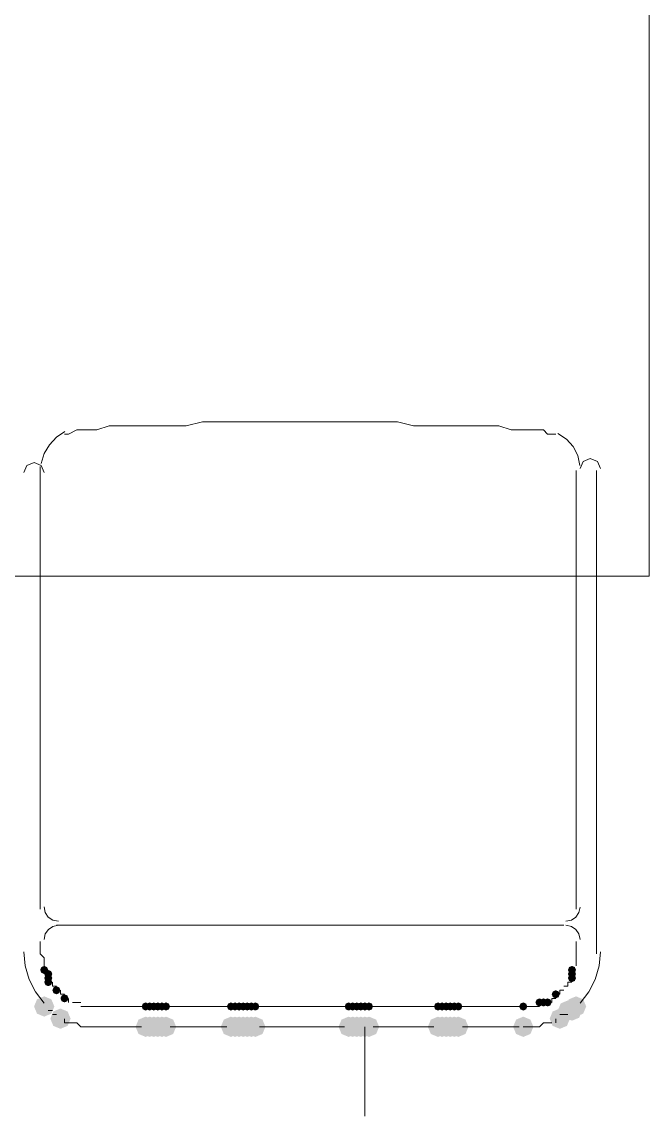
# Model space of a CAD drawing. Extents: x 185064 to 343242, y -369192 to -264966.
# Drawn here: x 233750 to 234238, y -303056 to -302205 of the extents above; entities that cross this region are included whole.
import ezdxf

# ---------------------------------------------------------------- set-up
doc = ezdxf.new("R2010")
doc.units = 0

# ---------------------------------------------------------------- blocks, each defined once
blk = doc.blocks.new('12222')
h = blk.add_hatch(color=3)
h.dxf.hatch_style = 2
h.paths.add_polyline_path([(236882.2, -305849.71), (236879.89, -305855.28), (236874.31, -305857.6), (236868.73, -305855.28), (236866.42, -305849.71), (236868.73, -305844.13), (236874.31, -305841.81), (236879.89, -305844.13)])
h = blk.add_hatch(color=3)
h.dxf.hatch_style = 2
h.paths.add_polyline_path([(236849.05, -305852.86), (236848.12, -305855.09), (236845.89, -305856.02), (236843.66, -305855.09), (236842.73, -305852.86), (236843.66, -305850.63), (236845.89, -305849.71), (236848.12, -305850.63)])
h = blk.add_hatch(color=3)
h.dxf.hatch_style = 2
h.paths.add_polyline_path([(236852.2, -305852.86), (236851.28, -305855.09), (236849.05, -305856.02), (236846.82, -305855.09), (236845.89, -305852.86), (236846.82, -305850.63), (236849.05, -305849.71), (236851.28, -305850.63)])
h = blk.add_hatch(color=3)
h.dxf.hatch_style = 2
h.paths.add_polyline_path([(236855.36, -305852.86), (236854.43, -305855.09), (236852.2, -305856.02), (236849.97, -305855.09), (236849.05, -305852.86), (236849.97, -305850.63), (236852.2, -305849.71), (236854.43, -305850.63)])
h = blk.add_hatch(color=3)
h.dxf.hatch_style = 2
h.paths.add_polyline_path([(236885.36, -305852.86), (236883.04, -305858.44), (236877.47, -305860.76), (236871.89, -305858.44), (236869.57, -305852.86), (236871.89, -305847.29), (236877.47, -305844.97), (236883.04, -305847.29)])
h = blk.add_hatch(color=3)
h.dxf.hatch_style = 2
h.paths.add_polyline_path([(236885.36, -305856.02), (236883.04, -305861.6), (236877.47, -305863.92), (236871.89, -305861.6), (236869.57, -305856.02), (236871.89, -305850.45), (236877.47, -305848.13), (236883.04, -305850.45)])
h = blk.add_hatch(color=3)
h.dxf.hatch_style = 2
h.paths.add_polyline_path([(236891.68, -305862.34), (236889.36, -305867.91), (236883.78, -305870.23), (236878.21, -305867.91), (236875.89, -305862.34), (236878.21, -305856.76), (236883.78, -305854.44), (236889.36, -305856.76)])
h = blk.add_hatch(color=3)
h.dxf.hatch_style = 2
h.paths.add_polyline_path([(236867.99, -305865.5), (236867.07, -305867.73), (236864.84, -305868.65), (236862.61, -305867.73), (236861.68, -305865.5), (236862.61, -305863.27), (236864.84, -305862.34), (236867.07, -305863.27)])
h = blk.add_hatch(color=3)
h.dxf.hatch_style = 2
h.paths.add_polyline_path([(236874.31, -305871.81), (236873.38, -305874.04), (236871.15, -305874.97), (236868.92, -305874.04), (236867.99, -305871.81), (236868.92, -305869.58), (236871.15, -305868.65), (236873.38, -305869.58)])
h = blk.add_hatch(color=3)
h.dxf.hatch_style = 2
h.paths.add_polyline_path([(236874.31, -305874.97), (236873.38, -305877.2), (236871.15, -305878.13), (236868.92, -305877.2), (236867.99, -305874.97), (236868.92, -305872.74), (236871.15, -305871.81), (236873.38, -305872.74)])
h = blk.add_hatch(color=3)
h.dxf.hatch_style = 2
h.paths.add_polyline_path([(236874.31, -305878.13), (236873.38, -305880.36), (236871.15, -305881.29), (236868.92, -305880.36), (236867.99, -305878.13), (236868.92, -305875.9), (236871.15, -305874.97), (236873.38, -305875.9)])
h = blk.add_hatch(color=3)
h.dxf.hatch_style = 2
h.paths.add_polyline_path([(236897.99, -305890.76), (236895.67, -305896.33), (236890.1, -305898.65), (236884.52, -305896.33), (236882.2, -305890.76), (236884.52, -305885.18), (236890.1, -305882.86), (236895.67, -305885.18)])
h = blk.add_hatch(color=3)
h.dxf.hatch_style = 2
h.paths.add_polyline_path([(236877.47, -305890.76), (236876.54, -305892.99), (236874.31, -305893.92), (236872.08, -305892.99), (236871.15, -305890.76), (236872.08, -305888.53), (236874.31, -305887.6), (236876.54, -305888.53)])
h = blk.add_hatch(color=3)
h.dxf.hatch_style = 2
h.paths.add_polyline_path([(236897.99, -305941.29), (236895.67, -305946.86), (236890.1, -305949.18), (236884.52, -305946.86), (236882.2, -305941.29), (236884.52, -305935.71), (236890.1, -305933.39), (236895.67, -305935.71)])
h = blk.add_hatch(color=3)
h.dxf.hatch_style = 2
h.paths.add_polyline_path([(236877.47, -305941.29), (236876.54, -305943.52), (236874.31, -305944.44), (236872.08, -305943.52), (236871.15, -305941.29), (236872.08, -305939.05), (236874.31, -305938.13), (236876.54, -305939.05)])
h = blk.add_hatch(color=3)
h.dxf.hatch_style = 2
h.paths.add_polyline_path([(236877.47, -305944.44), (236876.54, -305946.67), (236874.31, -305947.6), (236872.08, -305946.67), (236871.15, -305944.44), (236872.08, -305942.21), (236874.31, -305941.29), (236876.54, -305942.21)])
h = blk.add_hatch(color=3)
h.dxf.hatch_style = 2
h.paths.add_polyline_path([(236877.47, -305947.6), (236876.54, -305949.83), (236874.31, -305950.76), (236872.08, -305949.83), (236871.15, -305947.6), (236872.08, -305945.37), (236874.31, -305944.44), (236876.54, -305945.37)])
h = blk.add_hatch(color=3)
h.dxf.hatch_style = 2
h.paths.add_polyline_path([(236897.99, -305944.44), (236895.67, -305950.02), (236890.1, -305952.34), (236884.52, -305950.02), (236882.2, -305944.44), (236884.52, -305938.87), (236890.1, -305936.55), (236895.67, -305938.87)])
h = blk.add_hatch(color=3)
h.dxf.hatch_style = 2
h.paths.add_polyline_path([(236897.99, -305947.6), (236895.67, -305953.18), (236890.1, -305955.5), (236884.52, -305953.18), (236882.2, -305947.6), (236884.52, -305942.03), (236890.1, -305939.71), (236895.67, -305942.03)])
h = blk.add_hatch(color=3)
h.dxf.hatch_style = 2
h.paths.add_polyline_path([(236897.99, -305950.76), (236895.67, -305956.33), (236890.1, -305958.65), (236884.52, -305956.33), (236882.2, -305950.76), (236884.52, -305945.18), (236890.1, -305942.86), (236895.67, -305945.18)])
h = blk.add_hatch(color=3)
h.dxf.hatch_style = 2
h.paths.add_polyline_path([(236877.47, -305950.76), (236876.54, -305952.99), (236874.31, -305953.92), (236872.08, -305952.99), (236871.15, -305950.76), (236872.08, -305948.53), (236874.31, -305947.6), (236876.54, -305948.53)])
h = blk.add_hatch(color=3)
h.dxf.hatch_style = 2
h.paths.add_polyline_path([(236877.47, -305953.92), (236876.54, -305956.15), (236874.31, -305957.07), (236872.08, -305956.15), (236871.15, -305953.92), (236872.08, -305951.69), (236874.31, -305950.76), (236876.54, -305951.69)])
h = blk.add_hatch(color=3)
h.dxf.hatch_style = 2
h.paths.add_polyline_path([(236897.99, -305953.92), (236895.67, -305959.49), (236890.1, -305961.81), (236884.52, -305959.49), (236882.2, -305953.92), (236884.52, -305948.34), (236890.1, -305946.02), (236895.67, -305948.34)])
h = blk.add_hatch(color=3)
h.dxf.hatch_style = 2
h.paths.add_polyline_path([(236897.99, -305957.07), (236895.67, -305962.65), (236890.1, -305964.97), (236884.52, -305962.65), (236882.2, -305957.07), (236884.52, -305951.5), (236890.1, -305949.18), (236895.67, -305951.5)])
h = blk.add_hatch(color=3)
h.dxf.hatch_style = 2
h.paths.add_polyline_path([(236877.47, -305957.07), (236876.54, -305959.3), (236874.31, -305960.23), (236872.08, -305959.3), (236871.15, -305957.07), (236872.08, -305954.84), (236874.31, -305953.92), (236876.54, -305954.84)])
h = blk.add_hatch(color=3)
h.dxf.hatch_style = 2
h.paths.add_polyline_path([(236897.99, -306010.76), (236895.67, -306016.33), (236890.1, -306018.65), (236884.52, -306016.33), (236882.2, -306010.76), (236884.52, -306005.18), (236890.1, -306002.86), (236895.67, -306005.18)])
h = blk.add_hatch(color=3)
h.dxf.hatch_style = 2
h.paths.add_polyline_path([(236877.47, -306010.76), (236876.54, -306012.99), (236874.31, -306013.92), (236872.08, -306012.99), (236871.15, -306010.76), (236872.08, -306008.53), (236874.31, -306007.6), (236876.54, -306008.53)])
h = blk.add_hatch(color=3)
h.dxf.hatch_style = 2
h.paths.add_polyline_path([(236877.47, -306013.92), (236876.54, -306016.15), (236874.31, -306017.07), (236872.08, -306016.15), (236871.15, -306013.92), (236872.08, -306011.69), (236874.31, -306010.76), (236876.54, -306011.69)])
h = blk.add_hatch(color=3)
h.dxf.hatch_style = 2
h.paths.add_polyline_path([(236897.99, -306013.92), (236895.67, -306019.49), (236890.1, -306021.81), (236884.52, -306019.49), (236882.2, -306013.92), (236884.52, -306008.34), (236890.1, -306006.02), (236895.67, -306008.34)])
h = blk.add_hatch(color=3)
h.dxf.hatch_style = 2
h.paths.add_polyline_path([(236897.99, -306017.07), (236895.67, -306022.65), (236890.1, -306024.97), (236884.52, -306022.65), (236882.2, -306017.07), (236884.52, -306011.5), (236890.1, -306009.18), (236895.67, -306011.5)])
h = blk.add_hatch(color=3)
h.dxf.hatch_style = 2
h.paths.add_polyline_path([(236897.99, -306020.23), (236895.67, -306025.81), (236890.1, -306028.13), (236884.52, -306025.81), (236882.2, -306020.23), (236884.52, -306014.66), (236890.1, -306012.34), (236895.67, -306014.66)])
h = blk.add_hatch(color=3)
h.dxf.hatch_style = 2
h.paths.add_polyline_path([(236877.47, -306017.07), (236876.54, -306019.3), (236874.31, -306020.23), (236872.08, -306019.3), (236871.15, -306017.07), (236872.08, -306014.84), (236874.31, -306013.92), (236876.54, -306014.84)])
h = blk.add_hatch(color=3)
h.dxf.hatch_style = 2
h.paths.add_polyline_path([(236877.47, -306020.23), (236876.54, -306022.46), (236874.31, -306023.39), (236872.08, -306022.46), (236871.15, -306020.23), (236872.08, -306018), (236874.31, -306017.07), (236876.54, -306018)])
h = blk.add_hatch(color=3)
h.dxf.hatch_style = 2
h.paths.add_polyline_path([(236877.47, -306023.39), (236876.54, -306025.62), (236874.31, -306026.55), (236872.08, -306025.62), (236871.15, -306023.39), (236872.08, -306021.16), (236874.31, -306020.23), (236876.54, -306021.16)])
h = blk.add_hatch(color=3)
h.dxf.hatch_style = 2
h.paths.add_polyline_path([(236897.99, -306023.39), (236895.67, -306028.97), (236890.1, -306031.29), (236884.52, -306028.97), (236882.2, -306023.39), (236884.52, -306017.81), (236890.1, -306015.5), (236895.67, -306017.81)])
h = blk.add_hatch(color=3)
h.dxf.hatch_style = 2
h.paths.add_polyline_path([(236897.99, -306026.55), (236895.67, -306032.12), (236890.1, -306034.44), (236884.52, -306032.12), (236882.2, -306026.55), (236884.52, -306020.97), (236890.1, -306018.65), (236895.67, -306020.97)])
h = blk.add_hatch(color=3)
h.dxf.hatch_style = 2
h.paths.add_polyline_path([(236877.47, -306026.55), (236876.54, -306028.78), (236874.31, -306029.71), (236872.08, -306028.78), (236871.15, -306026.55), (236872.08, -306024.32), (236874.31, -306023.39), (236876.54, -306024.32)])
h = blk.add_hatch(color=3)
h.dxf.hatch_style = 2
h.paths.add_polyline_path([(236877.47, -306099.18), (236876.54, -306101.41), (236874.31, -306102.34), (236872.08, -306101.41), (236871.15, -306099.18), (236872.08, -306096.95), (236874.31, -306096.02), (236876.54, -306096.95)])
h = blk.add_hatch(color=3)
h.dxf.hatch_style = 2
h.paths.add_polyline_path([(236897.99, -306099.18), (236895.67, -306104.76), (236890.1, -306107.07), (236884.52, -306104.76), (236882.2, -306099.18), (236884.52, -306093.6), (236890.1, -306091.29), (236895.67, -306093.6)])
h = blk.add_hatch(color=3)
h.dxf.hatch_style = 2
h.paths.add_polyline_path([(236897.99, -306102.34), (236895.67, -306107.91), (236890.1, -306110.23), (236884.52, -306107.91), (236882.2, -306102.34), (236884.52, -306096.76), (236890.1, -306094.44), (236895.67, -306096.76)])
h = blk.add_hatch(color=3)
h.dxf.hatch_style = 2
h.paths.add_polyline_path([(236897.99, -306105.5), (236895.67, -306111.07), (236890.1, -306113.39), (236884.52, -306111.07), (236882.2, -306105.5), (236884.52, -306099.92), (236890.1, -306097.6), (236895.67, -306099.92)])
h = blk.add_hatch(color=3)
h.dxf.hatch_style = 2
h.paths.add_polyline_path([(236877.47, -306102.34), (236876.54, -306104.57), (236874.31, -306105.5), (236872.08, -306104.57), (236871.15, -306102.34), (236872.08, -306100.11), (236874.31, -306099.18), (236876.54, -306100.11)])
h = blk.add_hatch(color=3)
h.dxf.hatch_style = 2
h.paths.add_polyline_path([(236877.47, -306105.5), (236876.54, -306107.73), (236874.31, -306108.65), (236872.08, -306107.73), (236871.15, -306105.5), (236872.08, -306103.27), (236874.31, -306102.34), (236876.54, -306103.27)])
h = blk.add_hatch(color=3)
h.dxf.hatch_style = 2
h.paths.add_polyline_path([(236877.47, -306108.65), (236876.54, -306110.88), (236874.31, -306111.81), (236872.08, -306110.88), (236871.15, -306108.65), (236872.08, -306106.42), (236874.31, -306105.5), (236876.54, -306106.42)])
h = blk.add_hatch(color=3)
h.dxf.hatch_style = 2
h.paths.add_polyline_path([(236897.99, -306108.65), (236895.67, -306114.23), (236890.1, -306116.55), (236884.52, -306114.23), (236882.2, -306108.65), (236884.52, -306103.08), (236890.1, -306100.76), (236895.67, -306103.08)])
h = blk.add_hatch(color=3)
h.dxf.hatch_style = 2
h.paths.add_polyline_path([(236897.99, -306111.81), (236895.67, -306117.39), (236890.1, -306119.71), (236884.52, -306117.39), (236882.2, -306111.81), (236884.52, -306106.24), (236890.1, -306103.92), (236895.67, -306106.24)])
h = blk.add_hatch(color=3)
h.dxf.hatch_style = 2
h.paths.add_polyline_path([(236877.47, -306111.81), (236876.54, -306114.04), (236874.31, -306114.97), (236872.08, -306114.04), (236871.15, -306111.81), (236872.08, -306109.58), (236874.31, -306108.65), (236876.54, -306109.58)])
h = blk.add_hatch(color=3)
h.dxf.hatch_style = 2
h.paths.add_polyline_path([(236877.47, -306114.97), (236876.54, -306117.2), (236874.31, -306118.13), (236872.08, -306117.2), (236871.15, -306114.97), (236872.08, -306112.74), (236874.31, -306111.81), (236876.54, -306112.74)])
h = blk.add_hatch(color=3)
h.dxf.hatch_style = 2
h.paths.add_polyline_path([(236877.47, -306118.13), (236876.54, -306120.36), (236874.31, -306121.29), (236872.08, -306120.36), (236871.15, -306118.13), (236872.08, -306115.9), (236874.31, -306114.97), (236876.54, -306115.9)])
h = blk.add_hatch(color=3)
h.dxf.hatch_style = 2
h.paths.add_polyline_path([(236897.99, -306114.97), (236895.67, -306120.54), (236890.1, -306122.86), (236884.52, -306120.54), (236882.2, -306114.97), (236884.52, -306109.39), (236890.1, -306107.07), (236895.67, -306109.39)])
h = blk.add_hatch(color=3)
h.dxf.hatch_style = 2
h.paths.add_polyline_path([(236897.99, -306118.13), (236895.67, -306123.7), (236890.1, -306126.02), (236884.52, -306123.7), (236882.2, -306118.13), (236884.52, -306112.55), (236890.1, -306110.23), (236895.67, -306112.55)])
h = blk.add_hatch(color=3)
h.dxf.hatch_style = 2
h.paths.add_polyline_path([(236877.47, -306168.65), (236876.54, -306170.88), (236874.31, -306171.81), (236872.08, -306170.88), (236871.15, -306168.65), (236872.08, -306166.42), (236874.31, -306165.5), (236876.54, -306166.42)])
h = blk.add_hatch(color=3)
h.dxf.hatch_style = 2
h.paths.add_polyline_path([(236897.99, -306168.65), (236895.67, -306174.23), (236890.1, -306176.55), (236884.52, -306174.23), (236882.2, -306168.65), (236884.52, -306163.08), (236890.1, -306160.76), (236895.67, -306163.08)])
h = blk.add_hatch(color=3)
h.dxf.hatch_style = 2
h.paths.add_polyline_path([(236897.99, -306171.81), (236895.67, -306177.39), (236890.1, -306179.71), (236884.52, -306177.39), (236882.2, -306171.81), (236884.52, -306166.24), (236890.1, -306163.92), (236895.67, -306166.24)])
h = blk.add_hatch(color=3)
h.dxf.hatch_style = 2
h.paths.add_polyline_path([(236877.47, -306171.81), (236876.54, -306174.04), (236874.31, -306174.97), (236872.08, -306174.04), (236871.15, -306171.81), (236872.08, -306169.58), (236874.31, -306168.65), (236876.54, -306169.58)])
h = blk.add_hatch(color=3)
h.dxf.hatch_style = 2
h.paths.add_polyline_path([(236877.47, -306174.97), (236876.54, -306177.2), (236874.31, -306178.13), (236872.08, -306177.2), (236871.15, -306174.97), (236872.08, -306172.74), (236874.31, -306171.81), (236876.54, -306172.74)])
h = blk.add_hatch(color=3)
h.dxf.hatch_style = 2
h.paths.add_polyline_path([(236897.99, -306174.97), (236895.67, -306180.54), (236890.1, -306182.86), (236884.52, -306180.54), (236882.2, -306174.97), (236884.52, -306169.39), (236890.1, -306167.07), (236895.67, -306169.39)])
h = blk.add_hatch(color=3)
h.dxf.hatch_style = 2
h.paths.add_polyline_path([(236897.99, -306178.13), (236895.67, -306183.7), (236890.1, -306186.02), (236884.52, -306183.7), (236882.2, -306178.13), (236884.52, -306172.55), (236890.1, -306170.23), (236895.67, -306172.55)])
h = blk.add_hatch(color=3)
h.dxf.hatch_style = 2
h.paths.add_polyline_path([(236897.99, -306181.29), (236895.67, -306186.86), (236890.1, -306189.18), (236884.52, -306186.86), (236882.2, -306181.29), (236884.52, -306175.71), (236890.1, -306173.39), (236895.67, -306175.71)])
h = blk.add_hatch(color=3)
h.dxf.hatch_style = 2
h.paths.add_polyline_path([(236877.47, -306178.13), (236876.54, -306180.36), (236874.31, -306181.29), (236872.08, -306180.36), (236871.15, -306178.13), (236872.08, -306175.9), (236874.31, -306174.97), (236876.54, -306175.9)])
h = blk.add_hatch(color=3)
h.dxf.hatch_style = 2
h.paths.add_polyline_path([(236877.47, -306181.29), (236876.54, -306183.52), (236874.31, -306184.44), (236872.08, -306183.52), (236871.15, -306181.29), (236872.08, -306179.05), (236874.31, -306178.13), (236876.54, -306179.05)])
h = blk.add_hatch(color=3)
h.dxf.hatch_style = 2
h.paths.add_polyline_path([(236877.47, -306184.44), (236876.54, -306186.67), (236874.31, -306187.6), (236872.08, -306186.67), (236871.15, -306184.44), (236872.08, -306182.21), (236874.31, -306181.29), (236876.54, -306182.21)])
h = blk.add_hatch(color=3)
h.dxf.hatch_style = 2
h.paths.add_polyline_path([(236897.99, -306184.44), (236895.67, -306190.02), (236890.1, -306192.34), (236884.52, -306190.02), (236882.2, -306184.44), (236884.52, -306178.87), (236890.1, -306176.55), (236895.67, -306178.87)])
h = blk.add_hatch(color=3)
h.dxf.hatch_style = 2
h.paths.add_polyline_path([(236864.84, -306253.92), (236863.91, -306256.15), (236861.68, -306257.07), (236859.45, -306256.15), (236858.52, -306253.92), (236859.45, -306251.69), (236861.68, -306250.76), (236863.91, -306251.69)])
h = blk.add_hatch(color=3)
h.dxf.hatch_style = 2
h.paths.add_polyline_path([(236871.15, -306247.6), (236870.22, -306249.83), (236867.99, -306250.76), (236865.76, -306249.83), (236864.84, -306247.6), (236865.76, -306245.37), (236867.99, -306244.44), (236870.22, -306245.37)])
h = blk.add_hatch(color=3)
h.dxf.hatch_style = 2
h.paths.add_polyline_path([(236891.68, -306250.76), (236889.36, -306256.33), (236883.78, -306258.65), (236878.21, -306256.33), (236875.89, -306250.76), (236878.21, -306245.18), (236883.78, -306242.86), (236889.36, -306245.18)])
h = blk.add_hatch(color=3)
h.dxf.hatch_style = 2
h.paths.add_polyline_path([(236852.2, -306260.23), (236851.28, -306262.46), (236849.05, -306263.39), (236846.82, -306262.46), (236845.89, -306260.23), (236846.82, -306258), (236849.05, -306257.07), (236851.28, -306258)])
h = blk.add_hatch(color=3)
h.dxf.hatch_style = 2
h.paths.add_polyline_path([(236855.36, -306260.23), (236854.43, -306262.46), (236852.2, -306263.39), (236849.97, -306262.46), (236849.05, -306260.23), (236849.97, -306258), (236852.2, -306257.07), (236854.43, -306258)])
h = blk.add_hatch(color=3)
h.dxf.hatch_style = 2
h.paths.add_polyline_path([(236858.52, -306260.23), (236857.59, -306262.46), (236855.36, -306263.39), (236853.13, -306262.46), (236852.2, -306260.23), (236853.13, -306258), (236855.36, -306257.07), (236857.59, -306258)])
h = blk.add_hatch(color=3)
h.dxf.hatch_style = 2
h.paths.add_polyline_path([(236882.2, -306263.39), (236879.89, -306268.97), (236874.31, -306271.29), (236868.73, -306268.97), (236866.42, -306263.39), (236868.73, -306257.81), (236874.31, -306255.5), (236879.89, -306257.81)])
h = blk.add_hatch(color=3)
h.dxf.hatch_style = 2
h.paths.add_polyline_path([(236849.05, -306263.39), (236848.12, -306265.62), (236845.89, -306266.55), (236843.66, -306265.62), (236842.73, -306263.39), (236843.66, -306261.16), (236845.89, -306260.23), (236848.12, -306261.16)])
at = {"color": 3, "lineweight": 0}
blk.add_lwpolyline([(235633.26, -305792.86), (236539.57, -305792.86), (236539.57, -309010.76), (235633.26, -309010.76)], close=True, dxfattribs=at)
for points in [[(236455.89, -305830.76), (236450.31, -305833.07), (236447.99, -305838.65), (236450.31, -305844.24), (236455.89, -305846.55)], [(236833.26, -305833.92), (236457.47, -305833.92)], [(236871.69, -305846.61), (236862.96, -305839.84), (236853.2, -305834.87), (236842.68, -305831.8), (236831.68, -305830.76)], [(236453.48, -305846.65), (236445.7, -305848.33), (236438.75, -305851.93), (236432.96, -305857.2), (236428.68, -305863.9)], [(236798.52, -305849.71), (236457.47, -305849.71)], [(236807.99, -305857.6), (236807.13, -305853.3), (236804.76, -305849.79), (236801.24, -305847.42), (236796.94, -305846.55)], [(236822.2, -305846.55), (236817.9, -305847.42), (236814.39, -305849.79), (236812.02, -305853.3), (236811.15, -305857.6)], [(236833.26, -305849.71), (236823.78, -305849.71)], [(236842.73, -305849.71), (236839.57, -305849.71), (236836.42, -305849.71), (236833.26, -305849.71)], [(236811.15, -305859.18), (236811.15, -306058.13)], [(236858.52, -305859.18), (236858.52, -305856.02), (236855.36, -305856.02), (236855.36, -305852.86)], [(236864.84, -305862.34), (236861.68, -305862.34), (236861.68, -305859.18)], [(236880.63, -305862.34), (236880.63, -305859.18), (236880.63, -305856.02)], [(236429.05, -305865.5), (236429.05, -305868.65), (236429.05, -305871.81), (236425.89, -305874.97), (236425.89, -305878.13), (236425.89, -305884.44), (236425.89, -305893.92), (236425.89, -305900.23), (236422.73, -305909.71), (236422.73, -305919.18), (236422.73, -305928.65), (236422.73, -305938.13), (236422.73, -305950.76), (236422.73, -305963.39), (236422.73, -305976.02), (236419.57, -305988.65), (236419.57, -306001.29), (236419.57, -306017.07), (236419.57, -306029.71), (236419.57, -306042.34), (236419.57, -306058.13), (236419.57, -306070.76), (236419.57, -306086.55), (236419.57, -306099.18), (236419.57, -306111.81), (236419.57, -306127.6), (236419.57, -306140.23), (236422.73, -306152.86), (236422.73, -306165.5), (236422.73, -306174.97), (236422.73, -306187.6), (236422.73, -306197.07), (236422.73, -306206.55), (236422.73, -306212.86), (236425.89, -306222.34), (236425.89, -306228.65), (236425.89, -306234.97), (236425.89, -306238.13), (236429.05, -306244.44), (236429.05, -306247.6)], [(236871.15, -305868.65), (236867.99, -305868.65), (236867.99, -305865.5)], [(236886.94, -305865.5), (236883.78, -305865.5)], [(236890.1, -305890.76), (236890.1, -305887.6), (236890.1, -305884.44), (236890.1, -305881.29), (236890.1, -305878.13), (236886.94, -305874.97), (236886.94, -305871.81), (236886.94, -305868.65)], [(236874.31, -305890.76), (236874.31, -305887.6), (236874.31, -305884.44), (236874.31, -305881.29), (236874.31, -305878.13)], [(236874.31, -305893.92), (236874.31, -305897.07), (236874.31, -305900.23), (236874.31, -305903.39), (236874.31, -305906.55), (236874.31, -305909.71), (236874.31, -305912.86), (236874.31, -305916.02), (236874.31, -305919.18), (236874.31, -305922.34), (236874.31, -305925.5), (236874.31, -305928.65), (236874.31, -305931.81), (236874.31, -305934.97), (236874.31, -305938.13)], [(236890.1, -305893.92), (236890.1, -305897.07), (236890.1, -305900.23), (236890.1, -305903.39), (236890.1, -305906.55), (236890.1, -305909.71), (236890.1, -305912.86), (236890.1, -305916.02), (236890.1, -305919.18), (236890.1, -305922.34), (236890.1, -305925.5), (236890.1, -305928.65), (236890.1, -305931.81), (236890.1, -305934.97), (236890.1, -305938.13)], [(236874.31, -305960.23), (236874.31, -305963.39), (236874.31, -305966.55), (236874.31, -305969.71), (236874.31, -305972.86), (236874.31, -305976.02), (236874.31, -305979.18), (236874.31, -305982.34), (236874.31, -305985.5), (236874.31, -305988.65), (236874.31, -305991.81), (236874.31, -305994.97), (236874.31, -305998.13), (236874.31, -306001.29), (236874.31, -306004.44), (236874.31, -306007.6)], [(236890.1, -305960.23), (236890.1, -305963.39), (236890.1, -305966.55), (236890.1, -305969.71), (236890.1, -305972.86), (236890.1, -305976.02), (236890.1, -305979.18), (236890.1, -305982.34), (236890.1, -305985.5), (236890.1, -305988.65), (236890.1, -305991.81), (236890.1, -305994.97), (236890.1, -305998.13), (236890.1, -306001.29), (236890.1, -306004.44), (236890.1, -306007.6)], [(236959.57, -306013.92), (236890.1, -306013.92)], [(236874.31, -306029.71), (236874.31, -306032.86), (236874.31, -306036.02), (236874.31, -306039.18), (236874.31, -306042.34), (236874.31, -306045.5), (236874.31, -306048.65), (236874.31, -306051.81), (236874.31, -306054.97), (236874.31, -306058.13)], [(236890.1, -306029.71), (236890.1, -306032.86), (236890.1, -306036.02), (236890.1, -306039.18), (236890.1, -306042.34), (236890.1, -306045.5), (236890.1, -306048.65), (236890.1, -306051.81), (236890.1, -306054.97), (236890.1, -306058.13)], [(236811.15, -306253.92), (236811.15, -306058.13)], [(236874.31, -306096.02), (236874.31, -306092.86), (236874.31, -306089.71), (236874.31, -306086.55), (236874.31, -306083.39), (236874.31, -306080.23), (236874.31, -306077.07), (236874.31, -306073.92), (236874.31, -306070.76), (236874.31, -306067.6), (236874.31, -306064.44), (236874.31, -306061.29), (236874.31, -306058.13)], [(236890.1, -306096.02), (236890.1, -306092.86), (236890.1, -306089.71), (236890.1, -306086.55), (236890.1, -306083.39), (236890.1, -306080.23), (236890.1, -306077.07), (236890.1, -306073.92), (236890.1, -306070.76), (236890.1, -306067.6), (236890.1, -306064.44), (236890.1, -306061.29), (236890.1, -306058.13)], [(236874.31, -306165.5), (236874.31, -306162.34), (236874.31, -306159.18), (236874.31, -306156.02), (236874.31, -306152.86), (236874.31, -306149.71), (236874.31, -306146.55), (236874.31, -306143.39), (236874.31, -306140.23), (236874.31, -306137.07), (236874.31, -306133.92), (236874.31, -306130.76), (236874.31, -306127.6), (236874.31, -306124.44), (236874.31, -306121.29)], [(236890.1, -306165.5), (236890.1, -306162.34), (236890.1, -306159.18), (236890.1, -306156.02), (236890.1, -306152.86), (236890.1, -306149.71), (236890.1, -306146.55), (236890.1, -306143.39), (236890.1, -306140.23), (236890.1, -306137.07), (236890.1, -306133.92), (236890.1, -306130.76), (236890.1, -306127.6), (236890.1, -306124.44), (236890.1, -306121.29)], [(236874.31, -306222.34), (236874.31, -306219.18), (236874.31, -306216.02), (236874.31, -306212.86), (236874.31, -306209.71), (236874.31, -306206.55), (236874.31, -306203.39), (236874.31, -306200.23), (236874.31, -306197.07), (236874.31, -306193.92), (236874.31, -306190.76), (236874.31, -306187.6)], [(236890.1, -306222.34), (236890.1, -306219.18), (236890.1, -306216.02), (236890.1, -306212.86), (236890.1, -306209.71), (236890.1, -306206.55), (236890.1, -306203.39), (236890.1, -306200.23), (236890.1, -306197.07), (236890.1, -306193.92), (236890.1, -306190.76), (236890.1, -306187.6)], [(236874.31, -306234.97), (236874.31, -306231.81), (236874.31, -306228.65), (236874.31, -306225.5), (236874.31, -306222.34)], [(236883.78, -306247.6), (236886.94, -306247.6), (236886.94, -306244.44), (236886.94, -306241.29), (236886.94, -306238.13), (236890.1, -306234.97), (236890.1, -306231.81), (236890.1, -306228.65), (236890.1, -306225.5), (236890.1, -306222.34)], [(236871.15, -306241.29), (236871.15, -306238.13), (236871.15, -306234.97)], [(236426.99, -306247.3), (236431.54, -306253.95), (236437.37, -306259.37), (236444.24, -306263.39), (236451.92, -306265.84)], [(236861.68, -306250.76), (236864.84, -306250.76), (236864.84, -306247.6)], [(236867.99, -306244.44), (236871.15, -306244.44)], [(236796.85, -306263.39), (236801.1, -306262.58), (236804.72, -306260.19), (236807.14, -306256.59), (236807.99, -306252.34)], [(236811.15, -306252.34), (236812.02, -306256.64), (236814.39, -306260.15), (236817.9, -306262.52), (236822.2, -306263.39)], [(236855.36, -306257.07), (236858.52, -306257.07), (236858.52, -306253.92)], [(236877.47, -306260.23), (236877.47, -306257.07)], [(236880.63, -306257.07), (236880.63, -306253.92)], [(236459.05, -306263.39), (236453.46, -306265.7), (236451.15, -306271.29), (236453.46, -306276.87), (236459.05, -306279.18)], [(236798.52, -306266.55), (236454.31, -306266.55)], [(236833.26, -306266.55), (236823.78, -306266.55)], [(236833.26, -306266.55), (236823.78, -306266.55)], [(236831.68, -306279.18), (236842.68, -306278.13), (236853.2, -306275.07), (236862.96, -306270.1), (236871.7, -306263.32)], [(236833.26, -306266.55), (236836.42, -306263.39), (236839.57, -306263.39), (236842.73, -306263.39)]]:
    blk.add_lwpolyline(points, dxfattribs=at)

msp = doc.modelspace()

# ---------------------------------------------------------------- block references
at = {"rotation": 270}
msp.add_blockref('12222', (540030.73, -66096.62), dxfattribs=at)

doc.saveas('drawing.dxf')
